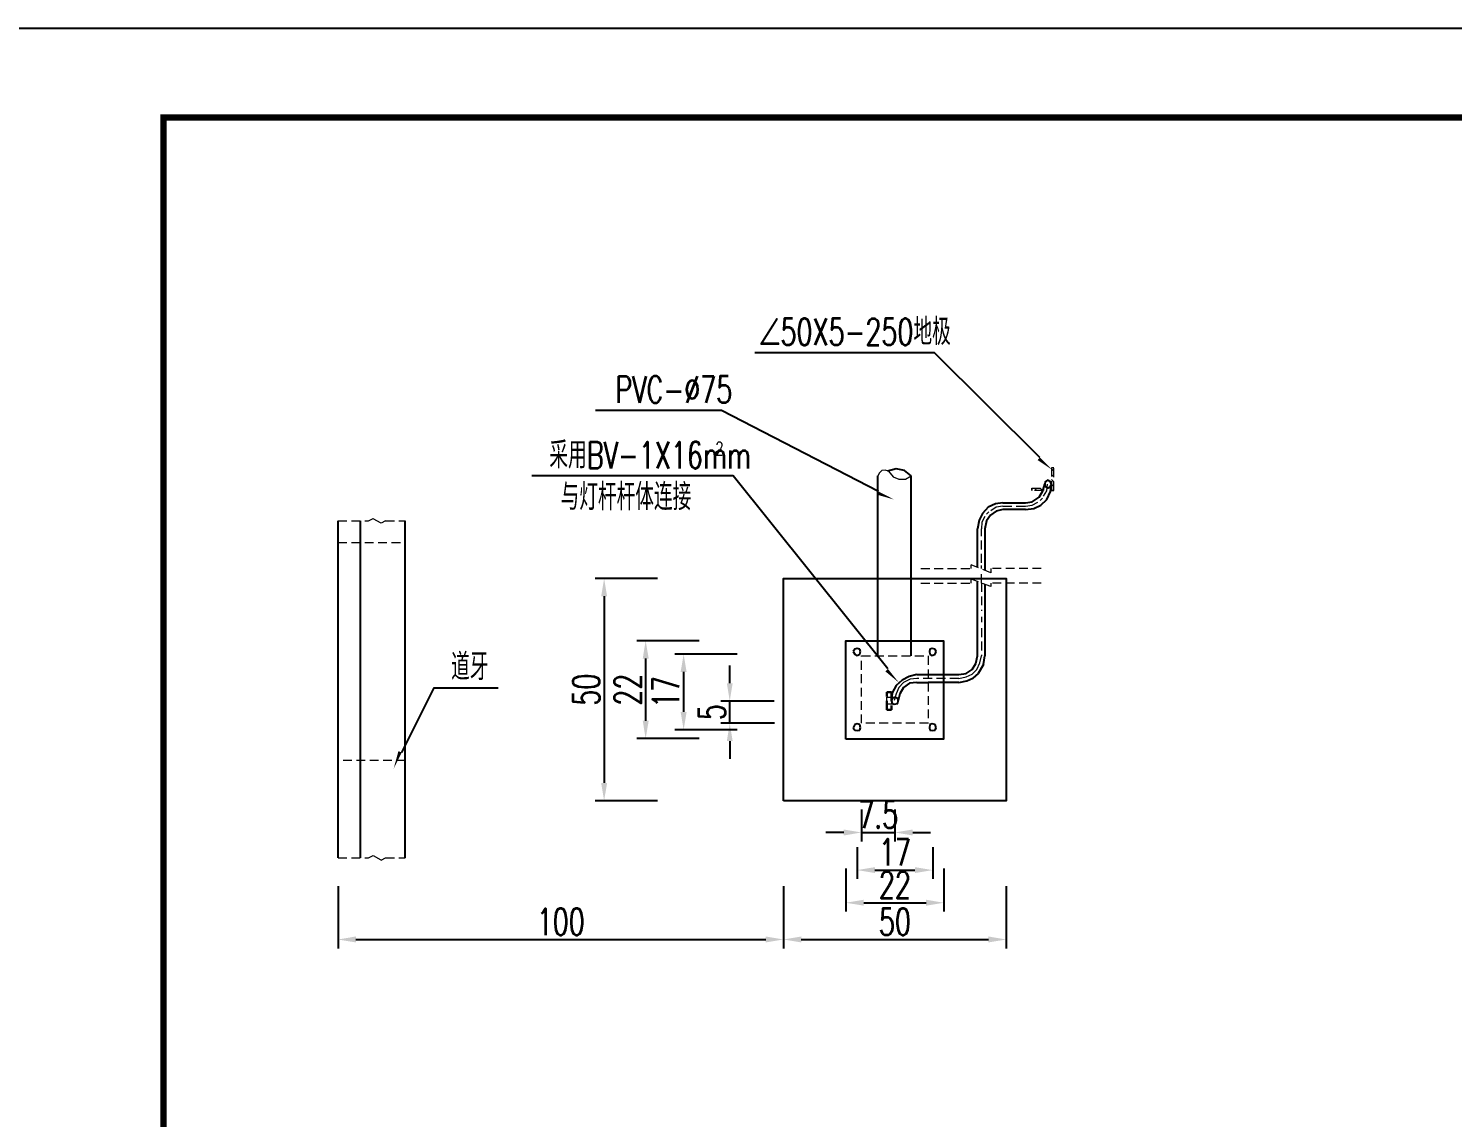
# Model space of a CAD drawing. Extents: x 12342 to 271026, y -9164 to -8044.
# Drawn here: x 14544.7 to 14704.8, y -8689.9 to -8567.5 of the extents above; entities that cross this region are included whole.
import ezdxf

# ---------------------------------------------------------------- set-up
doc = ezdxf.new("R2010")
doc.units = 0
doc.header["$LTSCALE"] = 2
doc.header["$PDMODE"] = 32
doc.header["$PDSIZE"] = 0.3
doc.linetypes.add('DASHED', pattern=[0.75, 0.5, -0.25])
doc.layers.get('0').update_dxf_attribs({"linetype": 'CONTINUOUS'})
doc.layers.get('DEFPOINTS').update_dxf_attribs({"linetype": 'CONTINUOUS'})
for name, color, linetype in [('1', 251, 'DASHED'), ('1111111111', 7, 'CONTINUOUS'), ('图层1', 7, 'CONTINUOUS'), ('图框', 7, 'CONTINUOUS'), ('尺寸标注', 4, 'CONTINUOUS')]:
    doc.layers.add(name, color=color, linetype=linetype)
doc.styles.get("Standard").update_dxf_attribs({"font": 'simplex1.shx', "width": 0.7, "bigfont": 'hztxt.shx'})
doc.dimstyles.new('1：20', dxfattribs={"dimtxt": 3, "dimasz": 2, "dimexe": 1, "dimexo": 1, "dimgap": 0.5, "dimtad": 1, "dimlfac": 2, "dimrnd": 0.0095, "dimdsep": 46, "dimtxsty": 'Standard', "dimcen": 0.09, "dimclrd": 256, "dimclre": 256, "dimclrt": 256, "dimadec": 0, "dimazin": 0, "dimtfac": 1, "dimtix": 1, "dimtmove": 2, "dimatfit": 3, "dimfxl": 0, "dimtolj": 1, "dimtzin": 0, "dimarcsym": 0})

# ---------------------------------------------------------------- blocks, each defined once
blk = doc.blocks.new('*D787')
at = {"layer": 'DEFPOINTS', "color": 0}
for p in [(14579.54, -8641.82), (14629.6, -8641.82), (14629.6, -8669.93)]:
    blk.add_point(p, dxfattribs=at)
at = {"layer": '尺寸标注', "lineweight": -2}
for p, q in [((14579.54, -8663.93), (14579.54, -8670.93)), ((14629.6, -8663.93), (14629.6, -8670.93)), ((14581.54, -8669.93), (14627.6, -8669.93))]:
    blk.add_line(p, q, dxfattribs=at)
at = {"layer": '尺寸标注'}
for points in [[(14581.54, -8669.59), (14581.54, -8670.26), (14579.54, -8669.93)], [(14627.6, -8669.59), (14627.6, -8670.26), (14629.6, -8669.93)]]:
    blk.add_solid(points, dxfattribs=at)
at = {"layer": '尺寸标注', "insert": (14604.57, -8667.93), "char_height": 3, "attachment_point": 5}
blk.add_mtext('\\A1;100', dxfattribs=at)
blk = doc.blocks.new('*D788')
at = {"layer": 'DEFPOINTS', "color": 0}
for p in [(14629.6, -8654.33), (14654.63, -8654.33), (14654.63, -8669.93)]:
    blk.add_point(p, dxfattribs=at)
at = {"layer": '尺寸标注', "lineweight": -2}
for p, q in [((14629.6, -8663.93), (14629.6, -8670.93)), ((14654.63, -8663.93), (14654.63, -8670.93)), ((14631.6, -8669.93), (14652.63, -8669.93))]:
    blk.add_line(p, q, dxfattribs=at)
at = {"layer": '尺寸标注'}
for points in [[(14631.6, -8669.59), (14631.6, -8670.26), (14629.6, -8669.93)], [(14652.63, -8669.59), (14652.63, -8670.26), (14654.63, -8669.93)]]:
    blk.add_solid(points, dxfattribs=at)
at = {"layer": '尺寸标注', "insert": (14642.12, -8667.93), "char_height": 3, "attachment_point": 5}
blk.add_mtext('\\A1;50', dxfattribs=at)
blk = doc.blocks.new('*D775')
at = {"layer": 'DEFPOINTS', "color": 0}
for p in [(14636.62, -8660.94), (14647.62, -8660.94), (14647.62, -8665.8)]:
    blk.add_point(p, dxfattribs=at)
at = {"layer": '尺寸标注', "lineweight": -2}
for p, q in [((14636.62, -8661.94), (14636.62, -8666.8)), ((14647.62, -8661.94), (14647.62, -8666.8)), ((14638.62, -8665.8), (14645.62, -8665.8))]:
    blk.add_line(p, q, dxfattribs=at)
at = {"layer": '尺寸标注'}
for points in [[(14638.62, -8665.46), (14638.62, -8666.13), (14636.62, -8665.8)], [(14645.62, -8665.46), (14645.62, -8666.13), (14647.62, -8665.8)]]:
    blk.add_solid(points, dxfattribs=at)
at = {"layer": '尺寸标注', "insert": (14642.12, -8663.8), "char_height": 3, "attachment_point": 5}
blk.add_mtext('\\A1;22', dxfattribs=at)
blk = doc.blocks.new('*D776')
at = {"layer": 'DEFPOINTS', "color": 0}
for p in [(14637.87, -8658.54), (14646.37, -8658.54), (14646.37, -8662.13)]:
    blk.add_point(p, dxfattribs=at)
at = {"layer": '尺寸标注', "lineweight": -2}
for p, q in [((14637.87, -8659.54), (14637.87, -8663.13)), ((14646.37, -8659.54), (14646.37, -8663.13)), ((14639.87, -8662.13), (14644.37, -8662.13))]:
    blk.add_line(p, q, dxfattribs=at)
at = {"layer": '尺寸标注'}
for points in [[(14639.87, -8661.8), (14639.87, -8662.46), (14637.87, -8662.13)], [(14644.37, -8661.8), (14644.37, -8662.46), (14646.37, -8662.13)]]:
    blk.add_solid(points, dxfattribs=at)
at = {"layer": '尺寸标注', "insert": (14642.12, -8660.13), "char_height": 3, "attachment_point": 5}
blk.add_mtext('\\A1;17', dxfattribs=at)
blk = doc.blocks.new('*D777')
at = {"layer": 'DEFPOINTS', "color": 0}
for p in [(14638.37, -8654.33), (14642.12, -8654.33), (14642.12, -8657.9)]:
    blk.add_point(p, dxfattribs=at)
at = {"layer": '尺寸标注', "lineweight": -2}
for p, q in [((14638.37, -8655.33), (14638.37, -8658.9)), ((14642.12, -8655.33), (14642.12, -8658.9)), ((14636.37, -8657.9), (14634.37, -8657.9)), ((14638.37, -8657.9), (14642.12, -8657.9)), ((14644.12, -8657.9), (14646.12, -8657.9))]:
    blk.add_line(p, q, dxfattribs=at)
at = {"layer": '尺寸标注'}
for points in [[(14636.37, -8657.57), (14636.37, -8658.24), (14638.37, -8657.9)], [(14644.12, -8657.57), (14644.12, -8658.24), (14642.12, -8657.9)]]:
    blk.add_solid(points, dxfattribs=at)
at = {"layer": '尺寸标注', "insert": (14640.24, -8655.9), "char_height": 3, "attachment_point": 5}
blk.add_mtext('\\A1;7.5', dxfattribs=at)
blk = doc.blocks.new('*D778')
at = {"layer": 'DEFPOINTS', "color": 0}
for p in [(14634.13, -8629.36), (14609.44, -8654.33), (14634.13, -8654.33)]:
    blk.add_point(p, dxfattribs=at)
at = {"layer": '尺寸标注', "lineweight": -2}
for p, q in [((14615.44, -8629.36), (14608.44, -8629.36)), ((14609.44, -8631.36), (14609.44, -8652.33)), ((14615.44, -8654.33), (14608.44, -8654.33))]:
    blk.add_line(p, q, dxfattribs=at)
at = {"layer": '尺寸标注'}
for points in [[(14609.11, -8631.36), (14609.78, -8631.36), (14609.44, -8629.36)], [(14609.11, -8652.33), (14609.78, -8652.33), (14609.44, -8654.33)]]:
    blk.add_solid(points, dxfattribs=at)
at = {"layer": '尺寸标注', "insert": (14607.44, -8641.85), "char_height": 3, "attachment_point": 5, "rotation": 90}
blk.add_mtext('\\A1;50', dxfattribs=at)
blk = doc.blocks.new('*D779')
at = {"layer": 'DEFPOINTS', "color": 0}
for p in [(14621.88, -8636.35), (14614.11, -8647.35), (14621.88, -8647.35)]:
    blk.add_point(p, dxfattribs=at)
at = {"layer": '尺寸标注', "lineweight": -2}
for p, q in [((14620.11, -8636.35), (14613.11, -8636.35)), ((14614.11, -8638.35), (14614.11, -8645.35)), ((14620.11, -8647.35), (14613.11, -8647.35))]:
    blk.add_line(p, q, dxfattribs=at)
at = {"layer": '尺寸标注'}
for points in [[(14613.78, -8638.35), (14614.45, -8638.35), (14614.11, -8636.35)], [(14613.78, -8645.35), (14614.45, -8645.35), (14614.11, -8647.35)]]:
    blk.add_solid(points, dxfattribs=at)
at = {"layer": '尺寸标注', "insert": (14612.11, -8641.85), "char_height": 3, "attachment_point": 5, "rotation": 90}
blk.add_mtext('\\A1;22', dxfattribs=at)
blk = doc.blocks.new('*D780')
at = {"layer": 'DEFPOINTS', "color": 0}
for p in [(14633.68, -8637.86), (14618.38, -8646.36), (14633.68, -8646.36)]:
    blk.add_point(p, dxfattribs=at)
at = {"layer": '尺寸标注', "lineweight": -2}
for p, q in [((14624.38, -8637.86), (14617.38, -8637.86)), ((14618.38, -8639.86), (14618.38, -8644.36)), ((14624.38, -8646.36), (14617.38, -8646.36))]:
    blk.add_line(p, q, dxfattribs=at)
at = {"layer": '尺寸标注'}
for points in [[(14618.04, -8639.86), (14618.71, -8639.86), (14618.38, -8637.86)], [(14618.04, -8644.36), (14618.71, -8644.36), (14618.38, -8646.36)]]:
    blk.add_solid(points, dxfattribs=at)
at = {"layer": '尺寸标注', "insert": (14616.38, -8642.11), "char_height": 3, "attachment_point": 5, "rotation": 90}
blk.add_mtext('\\A1;17', dxfattribs=at)
blk = doc.blocks.new('*D789')
at = {"layer": 'DEFPOINTS', "color": 0}
for p in [(14623.56, -8643.13), (14629.56, -8643.13), (14629.6, -8645.63)]:
    blk.add_point(p, dxfattribs=at)
at = {"layer": '尺寸标注', "lineweight": -2}
for p, q in [((14623.56, -8641.13), (14623.56, -8639.13)), ((14628.56, -8643.13), (14622.56, -8643.13)), ((14623.56, -8645.63), (14623.56, -8643.13)), ((14628.6, -8645.63), (14622.56, -8645.63)), ((14623.56, -8647.63), (14623.56, -8649.63))]:
    blk.add_line(p, q, dxfattribs=at)
at = {"layer": '尺寸标注'}
for points in [[(14623.23, -8641.13), (14623.89, -8641.13), (14623.56, -8643.13)], [(14623.23, -8647.63), (14623.89, -8647.63), (14623.56, -8645.63)]]:
    blk.add_solid(points, dxfattribs=at)
at = {"layer": '尺寸标注', "insert": (14621.56, -8644.38), "char_height": 3, "attachment_point": 5, "rotation": 90}
blk.add_mtext('\\A1;5', dxfattribs=at)
blk = doc.blocks.new('DIM')
at = {"color": 4}
blk.add_lwpolyline([(-1, -0.1, 0.2, 0, 0), (0, 0, 0, 0, 0)], format="xyseb", dxfattribs=at)

msp = doc.modelspace()

# ---------------------------------------------------------------- linework, layer by layer
at = {"layer": '1', "color": 0, "lineweight": 9}
for points in [[(14641.419622, -8617.292962), (14641.038428, -8617.165897), (14640.657233, -8617.22943), (14640.403104, -8617.483559), (14640.212507, -8617.801221)], [(14641.419622, -8617.292962), (14641.927881, -8617.928286), (14642.563205, -8618.182416), (14643.325594, -8618.182416), (14643.960918, -8617.801221)], [(14659.589889, -8619.453064), (14659.971083, -8619.453064), (14659.971083, -8616.911768), (14659.716954, -8616.911768), (14659.716954, -8619.198934), (14659.589889, -8619.453064)], [(14659.716954, -8617.038833), (14659.971083, -8617.292962)], [(14659.716954, -8617.674157), (14659.971083, -8617.928286)], [(14658.8275, -8619.198934), (14658.8275, -8619.453064), (14657.49332, -8619.453064), (14657.49332, -8619.198934), (14658.8275, -8619.198934)], [(14657.49332, -8619.325999), (14657.49332, -8619.453064)], [(14657.810982, -8619.198934), (14658.065111, -8619.453064)], [(14658.446306, -8619.198934), (14658.700435, -8619.453064)], [(14659.716954, -8618.245948), (14659.971083, -8618.500078)], [(14659.716954, -8618.754207), (14659.971083, -8619.008337)], [(14659.716954, -8619.262467), (14659.780486, -8619.453064)], [(14579.539063, -8622.883814), (14582.969813, -8622.883814)], [(14582.969813, -8622.883814), (14583.478072, -8622.629684)], [(14584.875785, -8622.883814), (14584.367526, -8623.137943), (14583.478072, -8622.629684)], [(14584.875785, -8622.883814), (14587.099419, -8622.883814)], [(14579.539063, -8625.298045), (14587.099419, -8625.298045)], [(14645.040969, -8628.220535), (14650.695353, -8628.220535), (14650.695353, -8627.839341)], [(14652.918987, -8628.220535), (14652.918987, -8628.728794), (14650.695353, -8627.839341)], [(14658.573371, -8628.220535), (14652.918987, -8628.220535)], [(14645.040969, -8629.872378), (14650.695353, -8629.872378), (14650.695353, -8629.427651)], [(14652.918987, -8629.872378), (14652.918987, -8630.253572), (14650.695353, -8629.427651)], [(14658.573371, -8629.872378), (14652.918987, -8629.872378)], [(14638.370067, -8645.628413), (14638.370067, -8638.068057), (14645.86689, -8638.068057), (14645.86689, -8645.628413), (14638.370067, -8645.628413)], [(14641.737284, -8642.705923), (14641.737284, -8643.468312), (14641.229025, -8643.468312), (14641.229025, -8642.705923), (14641.737284, -8642.705923)], [(14641.737284, -8643.087117), (14641.737284, -8642.960052)], [(14642.499673, -8643.087117), (14642.499673, -8642.960052)], [(14587.099419, -8649.821552), (14579.539063, -8649.821552)], [(14579.539063, -8660.749125), (14582.969813, -8660.749125), (14583.478072, -8660.494995)], [(14583.478072, -8660.494995), (14584.367526, -8661.003254)], [(14584.367526, -8661.003254), (14584.875785, -8660.749125), (14587.099419, -8660.749125)]]:
    msp.add_lwpolyline(points, dxfattribs=at)
at = {"layer": '1', "color": 0, "lineweight": 25}
for points in [[(14643.960918, -8617.801221), (14643.198529, -8617.22943), (14642.245543, -8617.038833), (14641.292557, -8617.292962)], [(14659.716954, -8618.754207), (14659.716954, -8618.690675)], [(14638.243002, -8637.559798), (14638.17947, -8637.305669), (14637.861808, -8637.242136), (14637.607678, -8637.305669), (14637.417081, -8637.559798), (14637.607678, -8637.87746), (14637.861808, -8638.004525), (14638.17947, -8637.87746), (14638.243002, -8637.559798)], [(14646.756344, -8637.559798), (14646.629279, -8637.305669), (14646.311617, -8637.242136), (14646.057488, -8637.305669), (14645.993955, -8637.559798), (14646.057488, -8637.87746), (14646.311617, -8638.004525), (14646.629279, -8637.87746), (14646.756344, -8637.559798)], [(14642.499673, -8643.087117), (14642.436141, -8642.832988), (14642.054946, -8642.705923), (14641.800817, -8642.832988), (14641.737284, -8643.087117), (14641.800817, -8643.404779), (14642.054946, -8643.468312), (14642.436141, -8643.404779), (14642.499673, -8643.087117)], [(14638.243002, -8646.136672), (14638.17947, -8645.755478), (14637.861808, -8645.691946), (14637.607678, -8645.755478), (14637.417081, -8646.136672), (14637.607678, -8646.390802), (14637.861808, -8646.454334), (14638.17947, -8646.390802), (14638.243002, -8646.136672)], [(14646.756344, -8646.136672), (14646.629279, -8645.755478), (14646.311617, -8645.691946), (14646.057488, -8645.755478), (14645.993955, -8646.136672), (14646.057488, -8646.390802), (14646.311617, -8646.454334), (14646.629279, -8646.390802), (14646.756344, -8646.136672)]]:
    msp.add_lwpolyline(points, dxfattribs=at)
at = {"layer": '1', "color": 0, "lineweight": 5}
for points in [[(14658.8275, -8620.088388), (14659.208695, -8619.516596), (14659.272227, -8618.754207)], [(14654.253167, -8621.231971), (14653.490779, -8621.359036), (14652.918987, -8621.74023)], [(14654.253167, -8621.231971), (14656.794463, -8621.231971), (14657.556852, -8621.104906), (14658.192176, -8620.787244)], [(14658.446306, -8620.596647), (14658.700435, -8620.342517)], [(14652.220131, -8622.375554), (14651.902468, -8623.010878), (14651.838936, -8623.773267)], [(14652.664857, -8621.867295), (14652.410728, -8622.121425)], [(14651.838936, -8627.585211), (14651.838936, -8623.773267)], [(14651.838936, -8628.220535), (14651.838936, -8627.902873)], [(14651.838936, -8629.872378), (14651.838936, -8628.474665)], [(14651.838936, -8629.872378), (14651.838936, -8632.985465)], [(14651.838936, -8633.684322), (14651.838936, -8634.256113)], [(14651.838936, -8634.95497), (14651.838936, -8638.068057)], [(14649.29764, -8640.609354), (14650.123561, -8640.418756), (14650.822418, -8640.101094), (14651.330677, -8639.592835), (14651.648339, -8638.830446), (14651.838936, -8638.068057)], [(14649.29764, -8640.609354), (14644.596242, -8640.609354), (14643.833854, -8640.672886), (14643.071465, -8641.05408), (14642.563205, -8641.625872), (14642.245543, -8642.324728), (14642.054946, -8643.087117)]]:
    msp.add_lwpolyline(points, dxfattribs=at)
at = {"layer": '1', "color": 0, "lineweight": 30}
msp.add_lwpolyline([(14641.737284, -8642.134131), (14641.737284, -8644.103636), (14641.229025, -8644.103636), (14641.229025, -8642.134131), (14641.737284, -8642.134131)], dxfattribs=at)
at = {"layer": '图层1', "color": 4}
for points in [[(14658.424584, -8615.756924), (14646.56064, -8603.980424), (14626.387565, -8603.980424)], [(14640.269704, -8619.573575), (14622.64009, -8610.475847), (14608.482751, -8610.475847)], [(14641.343306, -8639.525932), (14623.941086, -8617.83806), (14601.330872, -8617.83806)], [(14586.689186, -8648.927254), (14590.338974, -8641.631844), (14597.536114, -8641.631844)]]:
    msp.add_lwpolyline(points, dxfattribs=at)
at = {"layer": '图框', "color": 1}
for p, q in [((14651.460728, -8640.022858), (14650.88595, -8640.545821)), ((14652.093066, -8639.021044), (14651.460728, -8640.022858))]:
    msp.add_line(p, q, dxfattribs=at)
at = {"layer": '图框'}
msp.add_lwpolyline([(14949.923771, -8864.543704), (14949.923771, -8567.543704), (14529.923771, -8567.543704), (14529.923771, -8864.543704)], close=True, dxfattribs=at)
at = {"layer": '图框', "const_width": 0.7}
msp.add_lwpolyline([(14939.923771, -8577.543704), (14559.923771, -8577.543704), (14559.923771, -8854.543704), (14939.923771, -8854.543704), (14939.923771, -8577.543704)], dxfattribs=at)
at = {"layer": '图框', "color": 1}
for points in [[(14640.212507, -8638.068057), (14640.212507, -8617.801221)], [(14643.960918, -8638.068057), (14643.960918, -8617.801221)], [(14654.253167, -8620.850777), (14656.794463, -8620.850777), (14657.556852, -8620.723712), (14658.319241, -8620.215453), (14658.763968, -8619.516596), (14658.954565, -8618.754207)], [(14656.794463, -8621.613166), (14657.747449, -8621.486101), (14658.509838, -8621.104906), (14659.208695, -8620.469582), (14659.589889, -8619.580129), (14659.716954, -8618.754207)], [(14659.716954, -8618.754207), (14659.589889, -8618.500078), (14659.272227, -8618.309481), (14659.018097, -8618.500078), (14658.954565, -8618.754207), (14659.018097, -8619.008337), (14659.272227, -8619.198934), (14659.589889, -8619.008337), (14659.716954, -8618.754207)], [(14654.253167, -8620.850777), (14653.427246, -8620.977841), (14652.601325, -8621.359036), (14651.966001, -8622.057892), (14651.584806, -8622.820281), (14651.394209, -8623.773267)], [(14579.539063, -8660.749125), (14579.539063, -8622.883814)], [(14582.080359, -8660.749125), (14582.080359, -8622.883814)], [(14587.099419, -8660.749125), (14587.099419, -8622.883814)], [(14656.794463, -8621.613166), (14654.253167, -8621.613166), (14653.490779, -8621.803763), (14652.855455, -8622.24849), (14652.410728, -8622.883814), (14652.220131, -8623.773267), (14652.220131, -8628.411132)], [(14651.394209, -8628.09347), (14651.394209, -8623.773267)], [(14629.602596, -8654.332352), (14629.602596, -8629.364118), (14654.634362, -8629.364118), (14654.634362, -8654.332352), (14629.602596, -8654.332352)], [(14651.394209, -8632.667803), (14651.394209, -8629.68178)], [(14652.220131, -8629.999443), (14652.220131, -8632.794868)], [(14651.394209, -8636.479747), (14651.394209, -8632.667803)], [(14652.220131, -8632.794868), (14652.220131, -8636.606812)], [(14636.59116, -8647.407321), (14636.59116, -8636.352683), (14647.582265, -8636.352683), (14647.582265, -8647.407321), (14636.59116, -8647.407321)], [(14645.86689, -8640.164627), (14649.29764, -8640.164627), (14650.123561, -8640.037562), (14650.822418, -8639.592835), (14651.203612, -8638.893979), (14651.394209, -8638.068057), (14651.394209, -8636.479747)], [(14652.220131, -8636.606812), (14652.220131, -8638.068057)], [(14652.093066, -8639.021044), (14652.093066, -8639.021044), (14652.220131, -8638.068057)], [(14644.596242, -8640.164627), (14643.706789, -8640.355224), (14642.9444, -8640.799951), (14642.245543, -8641.371742), (14641.800817, -8642.197664), (14641.737284, -8643.087117)], [(14644.596242, -8640.164627), (14645.86689, -8640.164627)], [(14644.596242, -8641.05408), (14643.770321, -8641.117613), (14643.071465, -8641.625872), (14642.69027, -8642.324728), (14642.499673, -8643.087117)], [(14644.596242, -8641.05408), (14645.86689, -8641.05408)], [(14649.29764, -8641.05408), (14645.86689, -8641.05408)], [(14649.29764, -8641.05408), (14650.187094, -8640.863483), (14650.88595, -8640.545821)]]:
    msp.add_lwpolyline(points, dxfattribs=at)

# ---------------------------------------------------------------- block references
at = {"layer": '图层1', "yscale": 2, "zscale": 2}
for p, xscale, rotation in [((14659.844019, -8617.165897), 1.999999999999984, 315.2119290881937), ((14642.047004, -8620.490747), 2.000000000000019, 332.7040913230985), ((14642.594972, -8641.085847), 1.999999999999986, 308.7433506561251), ((14585.79435, -8650.715904), 1.999999999999995, 243.4218590908305)]:
    msp.add_blockref('DIM', p, dxfattribs=dict(at, xscale=xscale, rotation=rotation))

# ---------------------------------------------------------------- texts
at = {"layer": '1111111111', "color": 7, "width": 0.7}
for s, height, p in [('∠50X5-250地极', 3, (14626.883146, -8603.126499)), ('PVC-%%C75', 3, (14610.702679, -8609.621921)), ('采用BV-1X16mm', 3, (14603.287175, -8616.984134)), ('2', 1.5, (14621.949777, -8615.490599)), ('与灯杆杆体连接', 3, (14604.543347, -8621.683484)), ('道牙', 3, (14592.242178, -8640.777919))]:
    msp.add_text(s, height=height, dxfattribs=at).set_placement(p)

# ---------------------------------------------------------------- dimensions: what is measured, and where the dimension line sits
at = {"layer": '尺寸标注'}
dim = msp.add_aligned_dim(p1=(14634.134634, -8629.364118), p2=(14634.134634, -8654.332352), distance=-24.6915, text='50', dimstyle='1：20', dxfattribs=at)
dim.commit()
dim.dimension.update_dxf_attribs({"geometry": '*D778', "text_midpoint": (14607.443134, -8641.848235)})
for base, p1, p2, picture, middle in [((14614.112697, -8647.348235), (14621.878012, -8636.348235), (14621.878012, -8647.348235), '*D779', (14612.112697, -8641.848235)), ((14618.375889, -8646.355576), (14633.678123, -8637.855576), (14633.678123, -8646.355576), '*D780', (14616.375889, -8642.105576)), ((14623.561238, -8643.128413), (14629.602596, -8645.628413), (14629.561238, -8643.128413), '*D789', (14621.561238, -8644.378413))]:
    dim = msp.add_linear_dim(base=base, p1=p1, p2=p2, angle=90, dimstyle='1：20', dxfattribs=at)
    dim.commit()
    dim.dimension.update_dxf_attribs({"geometry": picture, "text_midpoint": middle})
for base, p1, p2, text, picture, middle in [((14629.602596, -8669.926446), (14579.539063, -8641.816469), (14629.602596, -8641.816469), '100', '*D787', (14604.570829, -8667.926446)), ((14654.634362, -8669.926446), (14629.602596, -8654.332352), (14654.634362, -8654.332352), '50', '*D788', (14642.118479, -8667.926446))]:
    dim = msp.add_linear_dim(base=base, p1=p1, p2=p2, text=text, dimstyle='1：20', dxfattribs=at)
    dim.commit()
    dim.dimension.update_dxf_attribs({"geometry": picture, "text_midpoint": middle})
for base, p1, p2, picture, middle in [((14642.118479, -8657.904847), (14638.370067, -8654.332352), (14642.118479, -8654.332352), '*D777', (14640.244273, -8655.904847)), ((14646.368479, -8662.129399), (14637.868479, -8658.544736), (14646.368479, -8658.544736), '*D776', (14642.118479, -8660.129399)), ((14647.618479, -8665.796599), (14636.618479, -8660.938443), (14647.618479, -8660.938443), '*D775', (14642.118479, -8663.796599))]:
    dim = msp.add_linear_dim(base=base, p1=p1, p2=p2, dimstyle='1：20', dxfattribs=at)
    dim.commit()
    dim.dimension.update_dxf_attribs({"geometry": picture, "text_midpoint": middle})

doc.saveas('drawing.dxf')
